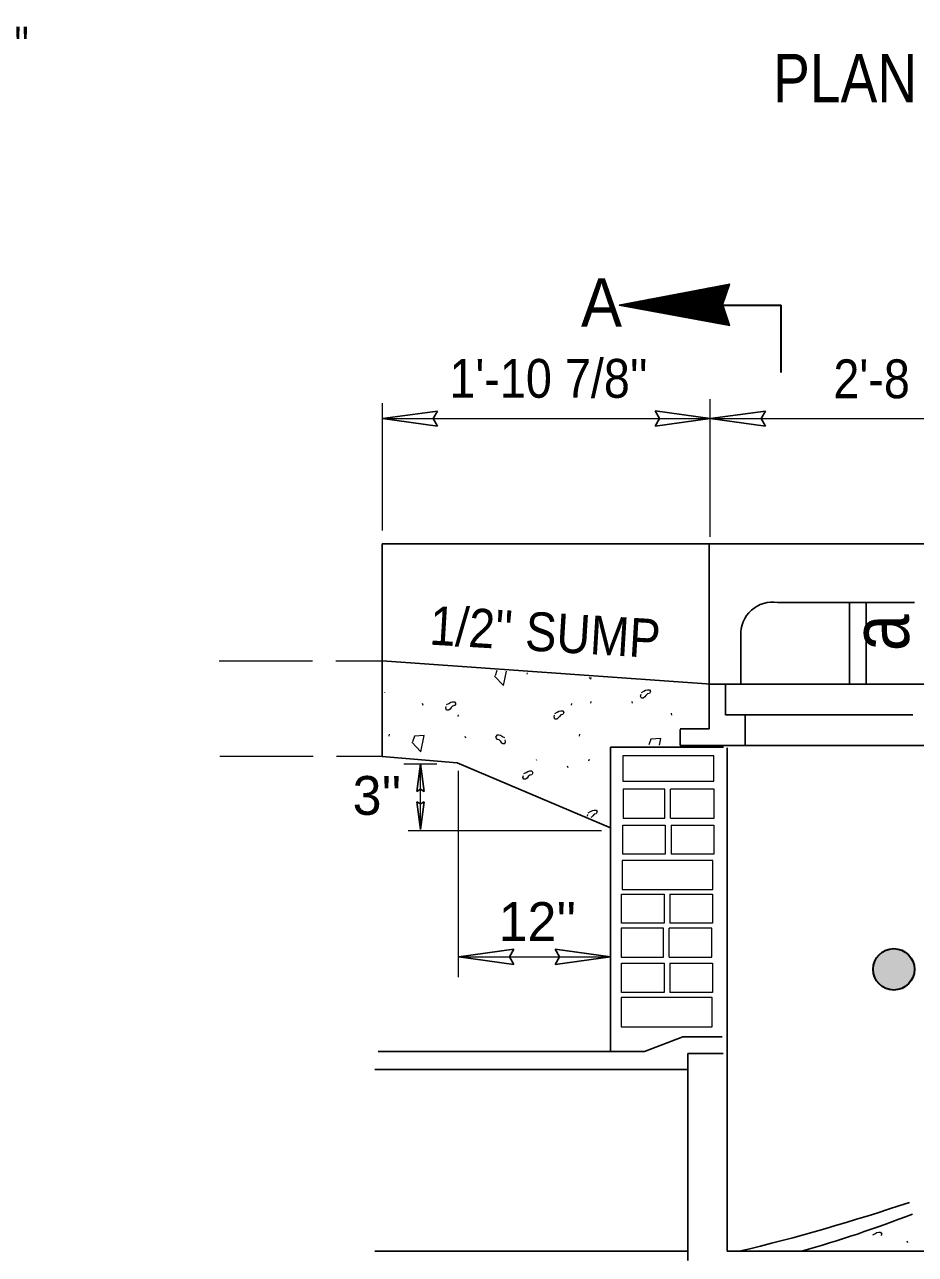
# Model space of a CAD drawing. Extents: x 385 to 753, y -129 to 142.
# Drawn here: x 509.31 to 536.83, y 23.87 to 61.88 of the extents above; entities that cross this region are included whole.
import ezdxf

# ---------------------------------------------------------------- set-up
doc = ezdxf.new("R2010")
doc.units = 0
doc.header["$LTSCALE"] = 0.48
doc.linetypes.add('LONG_DASHED', pattern=[7.5, 6, -1.5])
for name, color, linetype, lineweight in [('1', 7, 'Continuous', 13), ('15', 7, 'Continuous', 13), ('25', 7, 'Continuous', 13)]:
    doc.layers.add(name, color=color, linetype=linetype, lineweight=lineweight)
doc.layers.add('10', color=7, linetype='Continuous')

msp = doc.modelspace()

# ---------------------------------------------------------------- hatches: boundary and pattern name
at = {"layer": '1'}
msp.add_hatch(color=256, dxfattribs=at).paths.add_polyline_path([(536.8024, 32.6841, 1), (535.5237, 32.6841, 1)])

# ---------------------------------------------------------------- linework, layer by layer
at = {"layer": '1', "lineweight": 35}
for p in [(528.2132, 53.2121), (532.6877, 51.1255)]:
    msp.add_line(p, (532.6877, 53.2121), dxfattribs=at)
at = {"layer": '1'}
for p, q in [((520.3633, 46.2494), (520.3633, 50.1774)), ((530.4897, 46.053), (530.4897, 50.3016)), ((521.0278, 39.0306), (522.0398, 39.0306)), ((521.5398, 37.009), (521.5398, 39.0353)), ((522.7183, 32.4428), (522.7183, 38.8234)), ((529.0871, 37.355), (529.0871, 38.2542)), ((529.2651, 37.355), (529.2651, 38.2542)), ((521.1573, 36.9775), (527.1341, 36.9775)), ((529.1035, 37.1399), (529.1035, 36.2407)), ((529.2813, 37.1399), (529.2813, 36.2407)), ((529.0648, 35.005), (529.0648, 34.1058)), ((529.2428, 35.005), (529.2428, 34.1058)), ((529.0485, 33.0615), (529.0485, 33.9607)), ((529.2265, 33.0615), (529.2265, 33.9607)), ((522.7183, 33.0713), (527.4129, 33.0713)), ((529.0648, 32.8722), (529.0648, 31.9729)), ((529.2428, 32.8722), (529.2428, 31.9729))]:
    msp.add_line(p, q, dxfattribs=at)
at = {"layer": '1', "lineweight": 25}
for p, q in [((520.3637, 49.7051), (522.0667, 49.9391)), ((530.4931, 49.7067), (528.7901, 49.9408)), ((530.4937, 49.7051), (532.1967, 49.9391)), ((520.3637, 49.7051), (522.0667, 49.4711)), ((530.4931, 49.7067), (528.7901, 49.4727)), ((530.4937, 49.7051), (532.1967, 49.4711)), ((520.3534, 45.8301), (553.2544, 45.8301)), ((520.3534, 39.2592), (520.3534, 45.8301)), ((530.4588, 40.1138), (530.4588, 45.8301)), ((532.576, 44.0166), (536.8013, 44.0166)), ((531.4361, 41.4907), (531.4361, 43.0143)), ((520.3534, 42.2218), (530.5251, 41.5002)), ((530.4776, 41.5001), (543.3052, 41.5001)), ((530.9617, 40.5412), (530.9617, 41.5001)), ((530.9711, 40.5506), (536.7536, 40.5506)), ((531.5689, 39.6011), (531.5689, 40.5429)), ((529.5668, 40.1138), (530.4588, 40.1138)), ((529.5668, 39.6011), (529.5668, 40.0985)), ((527.4129, 30.1409), (527.4129, 39.5514)), ((530.9018, 39.5514), (527.4129, 39.5514)), ((529.5668, 39.6011), (543.9647, 39.6011)), ((531.0137, 23.9685), (531.0137, 39.5297)), ((521.5403, 39.0352), (521.4232, 38.1837)), ((521.5403, 39.0352), (521.6572, 38.1837)), ((521.5394, 37.0092), (521.4224, 37.8607)), ((521.5394, 37.0092), (521.6564, 37.8607)), ((522.7187, 33.0705), (524.4217, 33.3045)), ((522.7187, 33.0705), (524.4217, 32.8365)), ((527.4078, 33.0722), (525.7048, 33.3062)), ((527.4078, 33.0722), (525.7048, 32.8382)), ((528.4575, 30.1409), (529.6464, 30.5992)), ((529.6464, 30.5992), (530.8595, 30.5992)), ((520.2301, 30.1409), (528.4575, 30.1409)), ((529.8028, 30.0862), (530.8926, 30.0862)), ((529.8028, 23.6837), (529.8028, 30.0862)), ((520.1278, 29.5853), (529.8028, 29.5853)), ((520.1278, 23.9685), (529.8028, 23.9685)), ((531.0137, 23.9685), (546.2987, 23.9685))]:
    msp.add_line(p, q, dxfattribs=at)
at = {"layer": '1', "linetype": 'LONG_DASHED', "lineweight": 25}
for p, q in [((534.7951, 41.4907), (534.7951, 44.0166)), ((535.3074, 41.4907), (535.3074, 44.0166))]:
    msp.add_line(p, q, dxfattribs=at)
at = {"layer": '1', "linetype": 'LONG_DASHED'}
for p, q in [((515.3197, 42.2135), (520.325, 42.2135)), ((515.3393, 39.2676), (520.3306, 39.2676))]:
    msp.add_line(p, q, dxfattribs=at)
at = {"layer": '1', "lineweight": 25}
for points in [[(522.0667, 49.9391), (521.9349, 49.7027), (522.0667, 49.4711)], [(528.7901, 49.4727), (528.9218, 49.7092), (528.7901, 49.9408)], [(532.1967, 49.9391), (532.065, 49.7027), (532.1967, 49.4711)], [(520.3534, 39.2592), (522.6687, 39.0693), (527.4129, 37.0562)], [(521.4232, 38.1837), (521.5415, 38.2496), (521.6572, 38.1837)], [(521.6564, 37.8607), (521.5382, 37.7948), (521.4224, 37.8607)], [(524.4217, 33.3045), (524.2899, 33.0681), (524.4217, 32.8365)], [(525.7048, 32.8382), (525.8366, 33.0746), (525.7048, 33.3062)]]:
    msp.add_lwpolyline(points, dxfattribs=at)
at = {"layer": '1'}
for points in [[(520.3633, 49.7059), (530.4934, 49.7059), (543.4128, 49.7059), (553.2378, 49.7059)], [(529.0871, 38.2542), (527.8023, 38.2542), (527.8023, 37.355), (529.0871, 37.355)], [(529.2651, 37.355), (530.6106, 37.355), (530.6106, 38.2542), (529.2651, 38.2542)], [(529.1035, 36.2407), (527.7929, 36.2407), (527.7929, 37.1399), (529.1035, 37.1399)], [(529.2813, 37.1399), (530.6012, 37.1399), (530.6012, 36.2407), (529.2813, 36.2407)], [(529.0648, 34.1058), (527.7544, 34.1058), (527.7544, 35.005), (529.0648, 35.005)], [(529.2428, 35.005), (530.5625, 35.005), (530.5625, 34.1058), (529.2428, 34.1058)], [(529.0485, 33.9607), (527.7382, 33.9607), (527.7382, 33.0615), (529.0485, 33.0615)], [(529.2265, 33.0615), (530.5462, 33.0615), (530.5462, 33.9607), (529.2265, 33.9607)], [(529.0648, 31.9729), (527.7544, 31.9729), (527.7544, 32.8722), (529.0648, 32.8722)], [(529.2428, 32.8722), (530.5625, 32.8722), (530.5625, 31.9729), (529.2428, 31.9729)]]:
    msp.add_lwpolyline(points, dxfattribs=at)
for points in [[(527.7883, 38.4947), (530.603, 38.4947), (530.603, 39.2863), (527.7883, 39.2863)], [(527.7672, 35.1521), (530.5754, 35.1521), (530.5754, 36.0512), (527.7672, 36.0512)], [(527.7415, 30.9101), (530.5498, 30.9101), (530.5498, 31.8092), (527.7415, 31.8092)]]:
    msp.add_lwpolyline(points, close=True, dxfattribs=at)
at = {"layer": '1', "lineweight": 35}
msp.add_circle((536.1631, 32.6841), 0.6394, dxfattribs=at)
at = {"layer": '1', "lineweight": 25}
for centre, radius, start, end in [((532.4141, 43.0508), 0.9793, 80.4793, 182.93995), ((522.761, 61.0246), 38.5299, 285.89846, 291.26945)]:
    msp.add_arc(centre, radius, start, end, dxfattribs=at)
msp.add_ellipse((516.9542, 83.9391), major_axis=(22.8249, -57.3077), ratio=0.997116, start_param=6.1398799, end_param=6.2289313, dxfattribs=at)
at = {"layer": '15'}
for p, q in [((529.7106, 52.8382), (529.7106, 53.5942)), ((529.7356, 52.8336), (529.7356, 53.599)), ((529.7606, 52.829), (529.7606, 53.6037)), ((531.0096, 53.6056), (529.7703, 53.6056)), ((529.7856, 52.8244), (529.7856, 53.6085)), ((529.8106, 52.8198), (529.8106, 53.6133)), ((529.8356, 52.8152), (529.8356, 53.618)), ((529.8606, 52.8107), (529.8606, 53.6227)), ((529.8856, 52.8061), (529.8856, 53.6275)), ((531.0182, 53.6306), (529.902, 53.6306)), ((529.9106, 52.8015), (529.9106, 53.6322)), ((529.9356, 52.7969), (529.9356, 53.637)), ((529.9606, 52.7923), (529.9606, 53.6417)), ((529.9856, 52.7878), (529.9856, 53.6464)), ((530.0106, 52.7832), (530.0106, 53.6512)), ((531.0269, 53.6556), (530.0337, 53.6556)), ((530.0356, 52.7787), (530.0356, 53.6559)), ((530.0606, 52.7741), (530.0606, 53.6607)), ((530.0856, 52.7695), (530.0856, 53.6654)), ((530.1106, 52.7649), (530.1106, 53.6702)), ((530.1356, 52.7603), (530.1356, 53.6749)), ((530.1606, 52.7557), (530.1606, 53.6797)), ((531.0355, 53.6806), (530.1655, 53.6806)), ((530.1856, 52.7512), (530.1856, 53.6844)), ((530.2106, 52.7466), (530.2106, 53.6892)), ((530.2356, 52.742), (530.2356, 53.6939)), ((530.2606, 52.7374), (530.2606, 53.6987)), ((530.2856, 52.7328), (530.2856, 53.7033)), ((531.0442, 53.7056), (530.2972, 53.7056)), ((530.3106, 52.7282), (530.3106, 53.7081)), ((530.3356, 52.7237), (530.3356, 53.7128)), ((530.3606, 52.7191), (530.3606, 53.7176)), ((530.3856, 52.7146), (530.3856, 53.7223)), ((530.4106, 52.71), (530.4106, 53.7271)), ((531.0528, 53.7306), (530.429, 53.7306)), ((530.4356, 52.7054), (530.4356, 53.7318)), ((530.4606, 52.7008), (530.4606, 53.7366)), ((530.4856, 52.6962), (530.4856, 53.7413)), ((530.5106, 52.6917), (530.5106, 53.7461)), ((530.5356, 52.6871), (530.5356, 53.7508)), ((530.5606, 52.6825), (530.5606, 53.7556)), ((531.0614, 53.7556), (530.5607, 53.7556)), ((530.5856, 52.6779), (530.5856, 53.7602)), ((530.6106, 52.6733), (530.6106, 53.765)), ((530.6356, 52.6687), (530.6356, 53.7697)), ((530.6606, 52.6642), (530.6606, 53.7745)), ((530.6856, 52.6596), (530.6856, 53.7792)), ((531.0701, 53.7806), (530.6925, 53.7806)), ((530.7106, 52.655), (530.7106, 53.784)), ((530.7356, 52.6504), (530.7356, 53.7888)), ((530.7606, 52.6458), (530.7606, 53.7935)), ((530.7856, 52.6413), (530.7856, 53.7982)), ((530.8106, 52.6367), (530.8106, 53.803)), ((531.0788, 53.8056), (530.8243, 53.8056)), ((530.8356, 52.6322), (530.8356, 53.8077)), ((530.8606, 52.6276), (530.8606, 53.8125)), ((530.8856, 53.2467), (530.8856, 53.8173)), ((530.9106, 53.319), (530.9106, 53.8219)), ((530.9356, 53.3913), (530.9356, 53.8267)), ((531.0873, 53.8306), (530.9561, 53.8306)), ((530.9606, 53.4637), (530.9606, 53.8314)), ((530.9856, 53.536), (530.9856, 53.8362)), ((531.0106, 53.6083), (531.0106, 53.8409)), ((531.0356, 53.6807), (531.0356, 53.8457)), ((531.0606, 53.7531), (531.0606, 53.8504)), ((531.0856, 53.8254), (531.0856, 53.8552)), ((531.096, 53.8556), (531.0878, 53.8556)), ((527.7106, 53.2044), (527.7106, 53.2147)), ((527.7356, 53.1998), (527.7356, 53.2195)), ((527.7606, 53.1953), (527.7606, 53.2242)), ((527.7856, 53.1907), (527.7856, 53.229)), ((530.88, 53.2306), (527.7938, 53.2306)), ((527.8106, 53.1861), (527.8106, 53.2338)), ((527.8356, 53.1815), (527.8356, 53.2385)), ((527.8606, 53.1769), (527.8606, 53.2432)), ((527.8856, 53.1723), (527.8856, 53.248)), ((527.9106, 53.1677), (527.9106, 53.2527)), ((530.8887, 53.2556), (527.9256, 53.2556)), ((527.9356, 53.1632), (527.9356, 53.2575)), ((527.9606, 53.1586), (527.9606, 53.2623)), ((527.9856, 53.1541), (527.9856, 53.267)), ((528.0106, 53.1495), (528.0106, 53.2717)), ((528.0356, 53.1449), (528.0356, 53.2764)), ((530.8973, 53.2806), (528.0574, 53.2806)), ((528.0606, 53.1403), (528.0606, 53.2812)), ((528.0856, 53.1358), (528.0856, 53.2859)), ((528.1106, 53.1312), (528.1106, 53.2907)), ((528.1356, 53.1266), (528.1356, 53.2954)), ((528.1606, 53.122), (528.1606, 53.3002)), ((528.1856, 53.1174), (528.1856, 53.3049)), ((530.9059, 53.3056), (528.1892, 53.3056)), ((528.2106, 53.1128), (528.2106, 53.3097)), ((528.2356, 53.1082), (528.2356, 53.3144)), ((528.2606, 53.1037), (528.2606, 53.3192)), ((528.2856, 53.0991), (528.2856, 53.3239)), ((528.3106, 53.0945), (528.3106, 53.3287)), ((530.9146, 53.3306), (528.3209, 53.3306)), ((528.3356, 53.0899), (528.3356, 53.3333)), ((528.3606, 53.0853), (528.3606, 53.3381)), ((528.3856, 53.0808), (528.3856, 53.3428)), ((528.4106, 53.0763), (528.4106, 53.3476)), ((528.4356, 53.0717), (528.4356, 53.3523)), ((530.9232, 53.3556), (528.4527, 53.3556)), ((528.4606, 53.0671), (528.4606, 53.3571)), ((528.4856, 53.0625), (528.4856, 53.3618)), ((528.5106, 53.0579), (528.5106, 53.3666)), ((528.5356, 53.0533), (528.5356, 53.3713)), ((528.5606, 53.0487), (528.5606, 53.3761)), ((530.9318, 53.3806), (528.5844, 53.3806)), ((528.5856, 53.0442), (528.5856, 53.3808)), ((528.6106, 53.0396), (528.6106, 53.3856)), ((528.6356, 53.035), (528.6356, 53.3903)), ((528.6606, 53.0304), (528.6606, 53.395)), ((528.6856, 53.0258), (528.6856, 53.3997)), ((528.7106, 53.0212), (528.7106, 53.4045)), ((530.9405, 53.4056), (528.7162, 53.4056)), ((528.7356, 53.0167), (528.7356, 53.4093)), ((528.7606, 53.0121), (528.7606, 53.414)), ((528.7856, 53.0076), (528.7856, 53.4187)), ((528.8106, 53.003), (528.8106, 53.4235)), ((528.8356, 52.9984), (528.8356, 53.4282)), ((530.9492, 53.4306), (528.8479, 53.4306)), ((528.8606, 52.9938), (528.8606, 53.433)), ((528.8856, 52.9892), (528.8856, 53.4378)), ((528.9106, 52.9847), (528.9106, 53.4425)), ((528.9356, 52.9801), (528.9356, 53.4472)), ((528.9606, 52.9755), (528.9606, 53.452)), ((530.9578, 53.4556), (528.9797, 53.4556)), ((528.9856, 52.9709), (528.9856, 53.4567)), ((529.0106, 52.9663), (529.0106, 53.4614)), ((529.0356, 52.9617), (529.0356, 53.4662)), ((529.0606, 52.9572), (529.0606, 53.4709)), ((529.0856, 52.9526), (529.0856, 53.4757)), ((529.1106, 52.948), (529.1106, 53.4804)), ((530.9664, 53.4806), (529.1114, 53.4806)), ((529.1356, 52.9434), (529.1356, 53.4852)), ((529.1606, 52.9388), (529.1606, 53.4899)), ((529.1856, 52.9343), (529.1856, 53.4947)), ((529.2106, 52.9297), (529.2106, 53.4994)), ((529.2356, 52.9252), (529.2356, 53.5042)), ((530.9751, 53.5056), (529.2432, 53.5056)), ((529.2606, 52.9206), (529.2606, 53.5089)), ((529.2856, 52.916), (529.2856, 53.5137)), ((529.3106, 52.9114), (529.3106, 53.5183)), ((529.3356, 52.9068), (529.3356, 53.5231)), ((529.3606, 52.9022), (529.3606, 53.5278)), ((530.9837, 53.5306), (529.3749, 53.5306)), ((529.3856, 52.8977), (529.3856, 53.5326)), ((529.4106, 52.8931), (529.4106, 53.5373)), ((529.4356, 52.8885), (529.4356, 53.5421)), ((529.4606, 52.8839), (529.4606, 53.5468)), ((529.4856, 52.8793), (529.4856, 53.5516)), ((530.9923, 53.5556), (529.5068, 53.5556)), ((529.5106, 52.8747), (529.5106, 53.5563)), ((529.5356, 52.8702), (529.5356, 53.5611)), ((529.5606, 52.8656), (529.5606, 53.5658)), ((529.5856, 52.8611), (529.5856, 53.5706)), ((529.6106, 52.8565), (529.6106, 53.5753)), ((529.6356, 52.8519), (529.6356, 53.58)), ((531.001, 53.5806), (529.6385, 53.5806)), ((529.6606, 52.8473), (529.6606, 53.5847)), ((529.6856, 52.8427), (529.6856, 53.5895)), ((530.8856, 52.623), (530.8856, 53.2121)), ((527.6856, 53.209), (527.6856, 53.21)), ((530.8877, 53.2056), (527.7042, 53.2056)), ((530.896, 53.1806), (527.8407, 53.1806)), ((530.9042, 53.1556), (527.9772, 53.1556)), ((530.9126, 53.1306), (528.1137, 53.1306)), ((530.9208, 53.1056), (528.2502, 53.1056)), ((530.9291, 53.0806), (528.3868, 53.0806)), ((530.9373, 53.0556), (528.5232, 53.0556)), ((530.9456, 53.0306), (528.6598, 53.0306)), ((530.9539, 53.0056), (528.7963, 53.0056)), ((530.9622, 52.9806), (528.9328, 52.9806)), ((530.9704, 52.9556), (529.0693, 52.9556)), ((530.9787, 52.9306), (529.2058, 52.9306)), ((530.987, 52.9056), (529.3423, 52.9056)), ((530.9952, 52.8806), (529.4789, 52.8806)), ((531.0035, 52.8556), (529.6154, 52.8556)), ((531.0118, 52.8306), (529.7519, 52.8306)), ((530.9106, 52.6184), (530.9106, 53.1365)), ((530.9356, 52.6138), (530.9356, 53.0609)), ((530.9606, 52.6092), (530.9606, 52.9853)), ((530.9856, 52.6047), (530.9856, 52.9097)), ((531.0106, 52.6001), (531.0106, 52.8342)), ((531.0201, 52.8056), (529.8884, 52.8056)), ((531.0283, 52.7806), (530.025, 52.7806)), ((531.0366, 52.7556), (530.1615, 52.7556)), ((531.0448, 52.7306), (530.298, 52.7306)), ((531.0531, 52.7056), (530.4345, 52.7056)), ((531.0614, 52.6806), (530.571, 52.6806)), ((531.0697, 52.6556), (530.7076, 52.6556)), ((531.0779, 52.6306), (530.8441, 52.6306)), ((531.0862, 52.6056), (530.9806, 52.6056)), ((531.0356, 52.5955), (531.0356, 52.7586)), ((531.0606, 52.5909), (531.0606, 52.683)), ((531.0856, 52.5863), (531.0856, 52.6074))]:
    msp.add_line(p, q, dxfattribs=at)
msp.add_lwpolyline([(531.0966, 53.8573), (527.6827, 53.2095), (531.093, 52.585), (530.8797, 53.2297)], close=True, dxfattribs=at)
at = {"layer": '25'}
for p, q in [((523.9012, 41.9186), (523.848, 41.7593)), ((524.8353, 41.8109), (524.8449, 41.8485)), ((526.6996, 37.4183), (526.709, 37.4657))]:
    msp.add_line(p, q, dxfattribs=at)
for points in [[(523.8246, 41.7475), (524.1055, 41.4551), (524.1978, 41.8966)], [(526.7546, 41.7068), (526.8055, 41.6538), (526.8156, 41.7023)], [(520.4273, 41.2535), (520.4303, 41.2486), (520.4273, 41.2437)], [(528.3653, 41.2437), (528.4356, 41.2787), (528.4939, 41.3138), (528.5524, 41.3257), (528.6111, 41.3257), (528.6461, 41.2671), (528.6111, 41.2088), (528.5524, 41.1969), (528.5058, 41.1501), (528.4706, 41.1033), (528.4238, 41.0682), (528.3654, 41.0683), (528.3419, 41.1268), (528.3536, 41.1851)], [(521.6182, 40.8397), (521.604, 40.8948), (521.6024, 40.8963)], [(522.346, 40.8682), (522.4162, 40.9033), (522.4746, 40.9385), (522.5331, 40.9503), (522.5917, 40.9502), (522.6268, 40.8918), (522.5917, 40.8333), (522.5331, 40.8215), (522.4865, 40.7747), (522.4512, 40.728), (522.4045, 40.6929), (522.3461, 40.693), (522.3226, 40.7515), (522.3342, 40.8098)], [(525.6896, 40.5938), (525.7598, 40.6289), (525.8183, 40.664), (525.8767, 40.6759), (525.9353, 40.6758), (525.9703, 40.6172), (525.9353, 40.5588), (525.8767, 40.547), (525.8301, 40.5003), (525.7948, 40.4535), (525.7481, 40.4184), (525.6897, 40.4185), (525.6662, 40.477), (525.6778, 40.5352)], [(526.2013, 40.8431), (526.2153, 40.8981), (526.2169, 40.8997)], [(526.7983, 40.9099), (526.8123, 40.9649), (526.814, 40.9664)], [(528.0928, 40.9066), (528.0787, 40.9616), (528.0771, 40.9632)], [(522.7013, 40.4958), (522.7153, 40.5508), (522.7169, 40.5523)], [(529.2822, 40.5979), (529.2963, 40.543), (529.2978, 40.5414)], [(520.5706, 39.8944), (520.5846, 39.9494), (520.5862, 39.9509)], [(521.2713, 39.703), (521.5522, 39.4107), (521.6574, 39.9136), (521.3532, 39.8902), (521.2948, 39.7148)], [(524.1417, 39.8356), (524.0716, 39.8708), (524.0129, 39.9057), (523.9546, 39.9175), (523.8958, 39.9175), (523.8609, 39.859), (523.8961, 39.8004), (523.9546, 39.7886), (524.0012, 39.7419), (524.0364, 39.6951), (524.0831, 39.6601), (524.1417, 39.6601), (524.1651, 39.7186), (524.1534, 39.7771)], [(526.4483, 39.8945), (526.4622, 39.9494), (526.4639, 39.951)], [(522.9139, 39.8945), (522.928, 39.8397), (522.9295, 39.838)], [(528.9197, 39.6151), (528.9617, 39.8159), (528.6575, 39.7927), (528.5992, 39.6177)], [(525.1346, 39.1339), (525.1275, 39.1613), (525.1268, 39.1622)], [(526.7427, 39.1252), (526.7567, 39.1802), (526.7582, 39.1818)], [(524.7295, 38.7325), (524.7998, 38.7676), (524.8582, 38.8027), (524.9167, 38.8146), (524.9752, 38.8144), (525.0102, 38.7559), (524.9752, 38.6976), (524.9167, 38.6857), (524.8701, 38.6389), (524.8348, 38.5922), (524.788, 38.5571), (524.7297, 38.5572), (524.7062, 38.6157), (524.7178, 38.6739)], [(526.0973, 38.911), (526.083, 38.966), (526.0815, 38.9677)], [(526.7207, 37.5243), (526.7911, 37.5593), (526.8494, 37.5945), (526.9079, 37.6064), (526.9665, 37.6062), (527.0015, 37.5478), (526.9665, 37.4893), (526.9078, 37.4775), (526.8612, 37.4307), (526.826, 37.384), (526.8089, 37.3712)], [(535.5127, 24.4763), (535.583, 24.5115), (535.6414, 24.5467), (535.6998, 24.5585), (535.7585, 24.5584), (535.7935, 24.4999), (535.766, 24.454)], [(536.5721, 24.2935), (536.5862, 24.2387), (536.5877, 24.237)]]:
    msp.add_lwpolyline(points, dxfattribs=at)

# ---------------------------------------------------------------- texts
at = {"layer": '10'}
for s, height, width, p in [("1 3/8''", 1.2, 0.75, (506.3066, 60.6173)), ('PLAN', 1.5, 0.85, (532.4339, 59.4752)), ('A', 1.5, 0.95, (526.4966, 52.5425)), ("1'-10 7/8''", 1.2, 0.9, (522.4325, 50.348)), ("2'-8 1/4''", 1.2, 0.9, (534.298, 50.3345))]:
    msp.add_text(s, height=height, dxfattribs=dict(at, width=width)).set_placement(p)
for s, height, rotation, width, p in [("1/2'' SUMP", 1.2, 356.587, 0.9, (521.7953, 42.7216)), ('a', 1.8, 90, 0.85, (536.6337, 42.5191))]:
    msp.add_text(s, height=height, rotation=rotation, dxfattribs=dict(at, width=width)).set_placement(p)
for s, p in [("3''", (519.4422, 37.4587)), ("12''", (523.954, 33.5609))]:
    msp.add_text(s, height=1.2, dxfattribs=at).set_placement(p)

doc.saveas('drawing.dxf')
